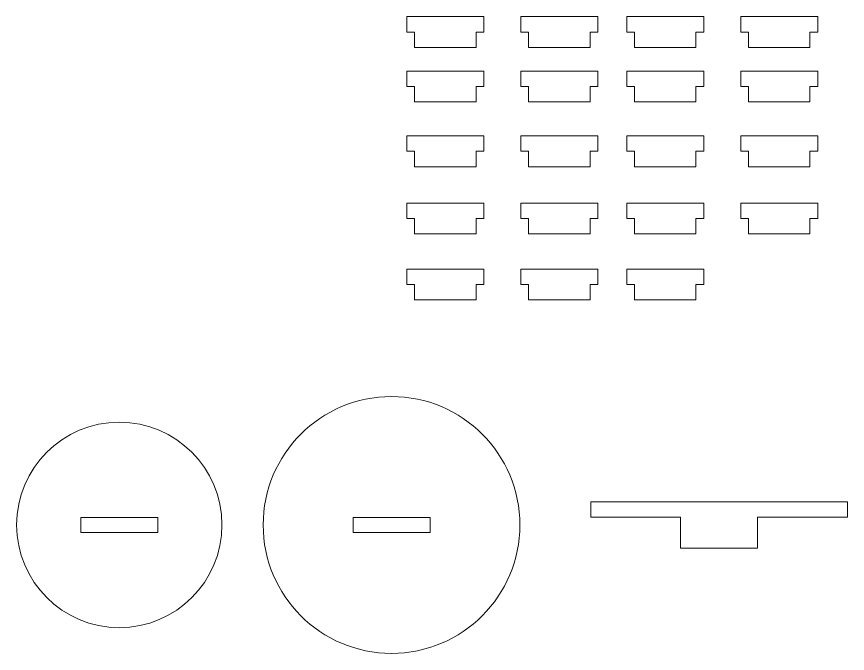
# Model space of a CAD drawing. Header units: centimetres. Extents: x -250 to 250, y -508 to 508.
# Drawn here: x 13.32 to 29.5, y 40.13 to 52.53 of the extents above; entities that cross this region are included whole.
import ezdxf

# ---------------------------------------------------------------- set-up
doc = ezdxf.new("R2010")
doc.units = ezdxf.units.CM
doc.header["$MEASUREMENT"] = 0
doc.layers.add('Capa 1', color=7, linetype='Continuous')

msp = doc.modelspace()

# ---------------------------------------------------------------- linework, layer by layer
at = {"layer": 'Capa 1', "color": 240, "lineweight": 9}
for points, knots in [([(22.26822, 52.22703), (22.26822, 52.22703), (22.26822, 51.92703), (22.26822, 51.92703), (22.26822, 51.92703), (21.06822, 51.92703), (21.06822, 51.92703), (21.06822, 51.92703), (21.06822, 52.22703), (21.06822, 52.22703), (21.06822, 52.22703), (20.91822, 52.22703), (20.91822, 52.22703), (20.91822, 52.22703), (20.91822, 52.52703), (20.91822, 52.52703), (20.91822, 52.52703), (22.41822, 52.52703), (22.41822, 52.52703), (22.41822, 52.52703), (22.41822, 52.22703), (22.41822, 52.22703), (22.41822, 52.22703), (22.26822, 52.22703), (22.26822, 52.22703)], [0, 0, 0, 0, 0.125, 0.125, 0.125, 0.25, 0.25, 0.25, 0.375, 0.375, 0.375, 0.5, 0.5, 0.5, 0.625, 0.625, 0.625, 0.75, 0.75, 0.75, 0.875, 0.875, 0.875, 1, 1, 1, 1]), ([(24.48855, 52.22703), (24.48855, 52.22703), (24.48855, 51.92703), (24.48855, 51.92703), (24.48855, 51.92703), (23.28855, 51.92703), (23.28855, 51.92703), (23.28855, 51.92703), (23.28855, 52.22703), (23.28855, 52.22703), (23.28855, 52.22703), (23.13855, 52.22703), (23.13855, 52.22703), (23.13855, 52.22703), (23.13855, 52.52703), (23.13855, 52.52703), (23.13855, 52.52703), (24.63855, 52.52703), (24.63855, 52.52703), (24.63855, 52.52703), (24.63855, 52.22703), (24.63855, 52.22703), (24.63855, 52.22703), (24.48855, 52.22703), (24.48855, 52.22703)], [0, 0, 0, 0, 0.125, 0.125, 0.125, 0.25, 0.25, 0.25, 0.375, 0.375, 0.375, 0.5, 0.5, 0.5, 0.625, 0.625, 0.625, 0.75, 0.75, 0.75, 0.875, 0.875, 0.875, 1, 1, 1, 1]), ([(26.54847, 52.22703), (26.54847, 52.22703), (26.54847, 51.92703), (26.54847, 51.92703), (26.54847, 51.92703), (25.34847, 51.92703), (25.34847, 51.92703), (25.34847, 51.92703), (25.34847, 52.22703), (25.34847, 52.22703), (25.34847, 52.22703), (25.19847, 52.22703), (25.19847, 52.22703), (25.19847, 52.22703), (25.19847, 52.52703), (25.19847, 52.52703), (25.19847, 52.52703), (26.69847, 52.52703), (26.69847, 52.52703), (26.69847, 52.52703), (26.69847, 52.22703), (26.69847, 52.22703), (26.69847, 52.22703), (26.54847, 52.22703), (26.54847, 52.22703)], [0, 0, 0, 0, 0.125, 0.125, 0.125, 0.25, 0.25, 0.25, 0.375, 0.375, 0.375, 0.5, 0.5, 0.5, 0.625, 0.625, 0.625, 0.75, 0.75, 0.75, 0.875, 0.875, 0.875, 1, 1, 1, 1]), ([(28.7688, 52.22703), (28.7688, 52.22703), (28.7688, 51.92703), (28.7688, 51.92703), (28.7688, 51.92703), (27.5688, 51.92703), (27.5688, 51.92703), (27.5688, 51.92703), (27.5688, 52.22703), (27.5688, 52.22703), (27.5688, 52.22703), (27.4188, 52.22703), (27.4188, 52.22703), (27.4188, 52.22703), (27.4188, 52.52703), (27.4188, 52.52703), (27.4188, 52.52703), (28.9188, 52.52703), (28.9188, 52.52703), (28.9188, 52.52703), (28.9188, 52.22703), (28.9188, 52.22703), (28.9188, 52.22703), (28.7688, 52.22703), (28.7688, 52.22703)], [0, 0, 0, 0, 0.125, 0.125, 0.125, 0.25, 0.25, 0.25, 0.375, 0.375, 0.375, 0.5, 0.5, 0.5, 0.625, 0.625, 0.625, 0.75, 0.75, 0.75, 0.875, 0.875, 0.875, 1, 1, 1, 1]), ([(22.26822, 51.16616), (22.26822, 51.16616), (22.26822, 50.86616), (22.26822, 50.86616), (22.26822, 50.86616), (21.06822, 50.86616), (21.06822, 50.86616), (21.06822, 50.86616), (21.06822, 51.16616), (21.06822, 51.16616), (21.06822, 51.16616), (20.91822, 51.16616), (20.91822, 51.16616), (20.91822, 51.16616), (20.91822, 51.46616), (20.91822, 51.46616), (20.91822, 51.46616), (22.41822, 51.46616), (22.41822, 51.46616), (22.41822, 51.46616), (22.41822, 51.16616), (22.41822, 51.16616), (22.41822, 51.16616), (22.26822, 51.16616), (22.26822, 51.16616)], [0, 0, 0, 0, 0.125, 0.125, 0.125, 0.25, 0.25, 0.25, 0.375, 0.375, 0.375, 0.5, 0.5, 0.5, 0.625, 0.625, 0.625, 0.75, 0.75, 0.75, 0.875, 0.875, 0.875, 1, 1, 1, 1]), ([(24.48855, 51.16616), (24.48855, 51.16616), (24.48855, 50.86616), (24.48855, 50.86616), (24.48855, 50.86616), (23.28855, 50.86616), (23.28855, 50.86616), (23.28855, 50.86616), (23.28855, 51.16616), (23.28855, 51.16616), (23.28855, 51.16616), (23.13855, 51.16616), (23.13855, 51.16616), (23.13855, 51.16616), (23.13855, 51.46616), (23.13855, 51.46616), (23.13855, 51.46616), (24.63855, 51.46616), (24.63855, 51.46616), (24.63855, 51.46616), (24.63855, 51.16616), (24.63855, 51.16616), (24.63855, 51.16616), (24.48855, 51.16616), (24.48855, 51.16616)], [0, 0, 0, 0, 0.125, 0.125, 0.125, 0.25, 0.25, 0.25, 0.375, 0.375, 0.375, 0.5, 0.5, 0.5, 0.625, 0.625, 0.625, 0.75, 0.75, 0.75, 0.875, 0.875, 0.875, 1, 1, 1, 1]), ([(26.54847, 51.16616), (26.54847, 51.16616), (26.54847, 50.86616), (26.54847, 50.86616), (26.54847, 50.86616), (25.34847, 50.86616), (25.34847, 50.86616), (25.34847, 50.86616), (25.34847, 51.16616), (25.34847, 51.16616), (25.34847, 51.16616), (25.19847, 51.16616), (25.19847, 51.16616), (25.19847, 51.16616), (25.19847, 51.46616), (25.19847, 51.46616), (25.19847, 51.46616), (26.69847, 51.46616), (26.69847, 51.46616), (26.69847, 51.46616), (26.69847, 51.16616), (26.69847, 51.16616), (26.69847, 51.16616), (26.54847, 51.16616), (26.54847, 51.16616)], [0, 0, 0, 0, 0.125, 0.125, 0.125, 0.25, 0.25, 0.25, 0.375, 0.375, 0.375, 0.5, 0.5, 0.5, 0.625, 0.625, 0.625, 0.75, 0.75, 0.75, 0.875, 0.875, 0.875, 1, 1, 1, 1]), ([(28.7688, 51.16616), (28.7688, 51.16616), (28.7688, 50.86616), (28.7688, 50.86616), (28.7688, 50.86616), (27.5688, 50.86616), (27.5688, 50.86616), (27.5688, 50.86616), (27.5688, 51.16616), (27.5688, 51.16616), (27.5688, 51.16616), (27.4188, 51.16616), (27.4188, 51.16616), (27.4188, 51.16616), (27.4188, 51.46616), (27.4188, 51.46616), (27.4188, 51.46616), (28.9188, 51.46616), (28.9188, 51.46616), (28.9188, 51.46616), (28.9188, 51.16616), (28.9188, 51.16616), (28.9188, 51.16616), (28.7688, 51.16616), (28.7688, 51.16616)], [0, 0, 0, 0, 0.125, 0.125, 0.125, 0.25, 0.25, 0.25, 0.375, 0.375, 0.375, 0.5, 0.5, 0.5, 0.625, 0.625, 0.625, 0.75, 0.75, 0.75, 0.875, 0.875, 0.875, 1, 1, 1, 1]), ([(22.26822, 49.90509), (22.26822, 49.90509), (22.26822, 49.60509), (22.26822, 49.60509), (22.26822, 49.60509), (21.06822, 49.60509), (21.06822, 49.60509), (21.06822, 49.60509), (21.06822, 49.90509), (21.06822, 49.90509), (21.06822, 49.90509), (20.91822, 49.90509), (20.91822, 49.90509), (20.91822, 49.90509), (20.91822, 50.20509), (20.91822, 50.20509), (20.91822, 50.20509), (22.41822, 50.20509), (22.41822, 50.20509), (22.41822, 50.20509), (22.41822, 49.90509), (22.41822, 49.90509), (22.41822, 49.90509), (22.26822, 49.90509), (22.26822, 49.90509)], [0, 0, 0, 0, 0.125, 0.125, 0.125, 0.25, 0.25, 0.25, 0.375, 0.375, 0.375, 0.5, 0.5, 0.5, 0.625, 0.625, 0.625, 0.75, 0.75, 0.75, 0.875, 0.875, 0.875, 1, 1, 1, 1]), ([(24.48855, 49.90509), (24.48855, 49.90509), (24.48855, 49.60509), (24.48855, 49.60509), (24.48855, 49.60509), (23.28855, 49.60509), (23.28855, 49.60509), (23.28855, 49.60509), (23.28855, 49.90509), (23.28855, 49.90509), (23.28855, 49.90509), (23.13855, 49.90509), (23.13855, 49.90509), (23.13855, 49.90509), (23.13855, 50.20509), (23.13855, 50.20509), (23.13855, 50.20509), (24.63855, 50.20509), (24.63855, 50.20509), (24.63855, 50.20509), (24.63855, 49.90509), (24.63855, 49.90509), (24.63855, 49.90509), (24.48855, 49.90509), (24.48855, 49.90509)], [0, 0, 0, 0, 0.125, 0.125, 0.125, 0.25, 0.25, 0.25, 0.375, 0.375, 0.375, 0.5, 0.5, 0.5, 0.625, 0.625, 0.625, 0.75, 0.75, 0.75, 0.875, 0.875, 0.875, 1, 1, 1, 1]), ([(26.54847, 49.90509), (26.54847, 49.90509), (26.54847, 49.60509), (26.54847, 49.60509), (26.54847, 49.60509), (25.34847, 49.60509), (25.34847, 49.60509), (25.34847, 49.60509), (25.34847, 49.90509), (25.34847, 49.90509), (25.34847, 49.90509), (25.19847, 49.90509), (25.19847, 49.90509), (25.19847, 49.90509), (25.19847, 50.20509), (25.19847, 50.20509), (25.19847, 50.20509), (26.69847, 50.20509), (26.69847, 50.20509), (26.69847, 50.20509), (26.69847, 49.90509), (26.69847, 49.90509), (26.69847, 49.90509), (26.54847, 49.90509), (26.54847, 49.90509)], [0, 0, 0, 0, 0.125, 0.125, 0.125, 0.25, 0.25, 0.25, 0.375, 0.375, 0.375, 0.5, 0.5, 0.5, 0.625, 0.625, 0.625, 0.75, 0.75, 0.75, 0.875, 0.875, 0.875, 1, 1, 1, 1]), ([(28.7688, 49.90509), (28.7688, 49.90509), (28.7688, 49.60509), (28.7688, 49.60509), (28.7688, 49.60509), (27.5688, 49.60509), (27.5688, 49.60509), (27.5688, 49.60509), (27.5688, 49.90509), (27.5688, 49.90509), (27.5688, 49.90509), (27.4188, 49.90509), (27.4188, 49.90509), (27.4188, 49.90509), (27.4188, 50.20509), (27.4188, 50.20509), (27.4188, 50.20509), (28.9188, 50.20509), (28.9188, 50.20509), (28.9188, 50.20509), (28.9188, 49.90509), (28.9188, 49.90509), (28.9188, 49.90509), (28.7688, 49.90509), (28.7688, 49.90509)], [0, 0, 0, 0, 0.125, 0.125, 0.125, 0.25, 0.25, 0.25, 0.375, 0.375, 0.375, 0.5, 0.5, 0.5, 0.625, 0.625, 0.625, 0.75, 0.75, 0.75, 0.875, 0.875, 0.875, 1, 1, 1, 1]), ([(22.26822, 48.59704), (22.26822, 48.59704), (22.26822, 48.29704), (22.26822, 48.29704), (22.26822, 48.29704), (21.06822, 48.29704), (21.06822, 48.29704), (21.06822, 48.29704), (21.06822, 48.59704), (21.06822, 48.59704), (21.06822, 48.59704), (20.91822, 48.59704), (20.91822, 48.59704), (20.91822, 48.59704), (20.91822, 48.89704), (20.91822, 48.89704), (20.91822, 48.89704), (22.41822, 48.89704), (22.41822, 48.89704), (22.41822, 48.89704), (22.41822, 48.59704), (22.41822, 48.59704), (22.41822, 48.59704), (22.26822, 48.59704), (22.26822, 48.59704)], [0, 0, 0, 0, 0.125, 0.125, 0.125, 0.25, 0.25, 0.25, 0.375, 0.375, 0.375, 0.5, 0.5, 0.5, 0.625, 0.625, 0.625, 0.75, 0.75, 0.75, 0.875, 0.875, 0.875, 1, 1, 1, 1]), ([(24.48855, 48.59704), (24.48855, 48.59704), (24.48855, 48.29704), (24.48855, 48.29704), (24.48855, 48.29704), (23.28855, 48.29704), (23.28855, 48.29704), (23.28855, 48.29704), (23.28855, 48.59704), (23.28855, 48.59704), (23.28855, 48.59704), (23.13855, 48.59704), (23.13855, 48.59704), (23.13855, 48.59704), (23.13855, 48.89704), (23.13855, 48.89704), (23.13855, 48.89704), (24.63855, 48.89704), (24.63855, 48.89704), (24.63855, 48.89704), (24.63855, 48.59704), (24.63855, 48.59704), (24.63855, 48.59704), (24.48855, 48.59704), (24.48855, 48.59704)], [0, 0, 0, 0, 0.125, 0.125, 0.125, 0.25, 0.25, 0.25, 0.375, 0.375, 0.375, 0.5, 0.5, 0.5, 0.625, 0.625, 0.625, 0.75, 0.75, 0.75, 0.875, 0.875, 0.875, 1, 1, 1, 1]), ([(26.54847, 48.59704), (26.54847, 48.59704), (26.54847, 48.29704), (26.54847, 48.29704), (26.54847, 48.29704), (25.34847, 48.29704), (25.34847, 48.29704), (25.34847, 48.29704), (25.34847, 48.59704), (25.34847, 48.59704), (25.34847, 48.59704), (25.19847, 48.59704), (25.19847, 48.59704), (25.19847, 48.59704), (25.19847, 48.89704), (25.19847, 48.89704), (25.19847, 48.89704), (26.69847, 48.89704), (26.69847, 48.89704), (26.69847, 48.89704), (26.69847, 48.59704), (26.69847, 48.59704), (26.69847, 48.59704), (26.54847, 48.59704), (26.54847, 48.59704)], [0, 0, 0, 0, 0.125, 0.125, 0.125, 0.25, 0.25, 0.25, 0.375, 0.375, 0.375, 0.5, 0.5, 0.5, 0.625, 0.625, 0.625, 0.75, 0.75, 0.75, 0.875, 0.875, 0.875, 1, 1, 1, 1]), ([(28.7688, 48.59704), (28.7688, 48.59704), (28.7688, 48.29704), (28.7688, 48.29704), (28.7688, 48.29704), (27.5688, 48.29704), (27.5688, 48.29704), (27.5688, 48.29704), (27.5688, 48.59704), (27.5688, 48.59704), (27.5688, 48.59704), (27.4188, 48.59704), (27.4188, 48.59704), (27.4188, 48.59704), (27.4188, 48.89704), (27.4188, 48.89704), (27.4188, 48.89704), (28.9188, 48.89704), (28.9188, 48.89704), (28.9188, 48.89704), (28.9188, 48.59704), (28.9188, 48.59704), (28.9188, 48.59704), (28.7688, 48.59704), (28.7688, 48.59704)], [0, 0, 0, 0, 0.125, 0.125, 0.125, 0.25, 0.25, 0.25, 0.375, 0.375, 0.375, 0.5, 0.5, 0.5, 0.625, 0.625, 0.625, 0.75, 0.75, 0.75, 0.875, 0.875, 0.875, 1, 1, 1, 1]), ([(22.26822, 47.31184), (22.26822, 47.31184), (22.26822, 47.01184), (22.26822, 47.01184), (22.26822, 47.01184), (21.06822, 47.01184), (21.06822, 47.01184), (21.06822, 47.01184), (21.06822, 47.31184), (21.06822, 47.31184), (21.06822, 47.31184), (20.91822, 47.31184), (20.91822, 47.31184), (20.91822, 47.31184), (20.91822, 47.61184), (20.91822, 47.61184), (20.91822, 47.61184), (22.41822, 47.61184), (22.41822, 47.61184), (22.41822, 47.61184), (22.41822, 47.31184), (22.41822, 47.31184), (22.41822, 47.31184), (22.26822, 47.31184), (22.26822, 47.31184)], [0, 0, 0, 0, 0.125, 0.125, 0.125, 0.25, 0.25, 0.25, 0.375, 0.375, 0.375, 0.5, 0.5, 0.5, 0.625, 0.625, 0.625, 0.75, 0.75, 0.75, 0.875, 0.875, 0.875, 1, 1, 1, 1]), ([(24.48855, 47.31184), (24.48855, 47.31184), (24.48855, 47.01184), (24.48855, 47.01184), (24.48855, 47.01184), (23.28855, 47.01184), (23.28855, 47.01184), (23.28855, 47.01184), (23.28855, 47.31184), (23.28855, 47.31184), (23.28855, 47.31184), (23.13855, 47.31184), (23.13855, 47.31184), (23.13855, 47.31184), (23.13855, 47.61184), (23.13855, 47.61184), (23.13855, 47.61184), (24.63855, 47.61184), (24.63855, 47.61184), (24.63855, 47.61184), (24.63855, 47.31184), (24.63855, 47.31184), (24.63855, 47.31184), (24.48855, 47.31184), (24.48855, 47.31184)], [0, 0, 0, 0, 0.125, 0.125, 0.125, 0.25, 0.25, 0.25, 0.375, 0.375, 0.375, 0.5, 0.5, 0.5, 0.625, 0.625, 0.625, 0.75, 0.75, 0.75, 0.875, 0.875, 0.875, 1, 1, 1, 1]), ([(26.54847, 47.31184), (26.54847, 47.31184), (26.54847, 47.01184), (26.54847, 47.01184), (26.54847, 47.01184), (25.34847, 47.01184), (25.34847, 47.01184), (25.34847, 47.01184), (25.34847, 47.31184), (25.34847, 47.31184), (25.34847, 47.31184), (25.19847, 47.31184), (25.19847, 47.31184), (25.19847, 47.31184), (25.19847, 47.61184), (25.19847, 47.61184), (25.19847, 47.61184), (26.69847, 47.61184), (26.69847, 47.61184), (26.69847, 47.61184), (26.69847, 47.31184), (26.69847, 47.31184), (26.69847, 47.31184), (26.54847, 47.31184), (26.54847, 47.31184)], [0, 0, 0, 0, 0.125, 0.125, 0.125, 0.25, 0.25, 0.25, 0.375, 0.375, 0.375, 0.5, 0.5, 0.5, 0.625, 0.625, 0.625, 0.75, 0.75, 0.75, 0.875, 0.875, 0.875, 1, 1, 1, 1]), ([(20.6179, 45.13123), (21.99861, 45.13123), (23.1179, 44.01194), (23.1179, 42.63123), (23.1179, 41.25052), (21.99861, 40.13123), (20.6179, 40.13123), (19.23719, 40.13123), (18.1179, 41.25052), (18.1179, 42.63123), (18.1179, 44.01194), (19.23719, 45.13123), (20.6179, 45.13123)], [0, 0, 0, 0, 0.25, 0.25, 0.25, 0.5, 0.5, 0.5, 0.75, 0.75, 0.75, 1, 1, 1, 1]), ([(15.31524, 44.63123), (16.41981, 44.63123), (17.31524, 43.7358), (17.31524, 42.63123), (17.31524, 41.52666), (16.41981, 40.63123), (15.31524, 40.63123), (14.21067, 40.63123), (13.31524, 41.52666), (13.31524, 42.63123), (13.31524, 43.7358), (14.21067, 44.63123), (15.31524, 44.63123)], [0, 0, 0, 0, 0.25, 0.25, 0.25, 0.5, 0.5, 0.5, 0.75, 0.75, 0.75, 1, 1, 1, 1]), ([(24.49747, 43.08123), (24.49747, 43.08123), (29.49747, 43.08123), (29.49747, 43.08123), (29.49747, 43.08123), (29.49747, 42.78123), (29.49747, 42.78123), (29.49747, 42.78123), (27.74747, 42.78123), (27.74747, 42.78123), (27.74747, 42.78123), (27.74747, 42.18123), (27.74747, 42.18123), (27.74747, 42.18123), (26.24747, 42.18123), (26.24747, 42.18123), (26.24747, 42.18123), (26.24747, 42.78123), (26.24747, 42.78123), (26.24747, 42.78123), (24.49747, 42.78123), (24.49747, 42.78123), (24.49747, 42.78123), (24.49747, 43.08123), (24.49747, 43.08123)], [0, 0, 0, 0, 0.125, 0.125, 0.125, 0.25, 0.25, 0.25, 0.375, 0.375, 0.375, 0.5, 0.5, 0.5, 0.625, 0.625, 0.625, 0.75, 0.75, 0.75, 0.875, 0.875, 0.875, 1, 1, 1, 1]), ([(14.56524, 42.77623), (14.56524, 42.77623), (16.06524, 42.77623), (16.06524, 42.77623), (16.06524, 42.77623), (16.06524, 42.48623), (16.06524, 42.48623), (16.06524, 42.48623), (14.56524, 42.48623), (14.56524, 42.48623), (14.56524, 42.48623), (14.56524, 42.77623), (14.56524, 42.77623)], [0, 0, 0, 0, 0.25, 0.25, 0.25, 0.5, 0.5, 0.5, 0.75, 0.75, 0.75, 1, 1, 1, 1]), ([(19.8679, 42.77623), (19.8679, 42.77623), (21.3679, 42.77623), (21.3679, 42.77623), (21.3679, 42.77623), (21.3679, 42.48623), (21.3679, 42.48623), (21.3679, 42.48623), (19.8679, 42.48623), (19.8679, 42.48623), (19.8679, 42.48623), (19.8679, 42.77623), (19.8679, 42.77623)], [0, 0, 0, 0, 0.25, 0.25, 0.25, 0.5, 0.5, 0.5, 0.75, 0.75, 0.75, 1, 1, 1, 1])]:
    msp.add_open_spline(points, degree=3, knots=knots, dxfattribs=at)

doc.saveas('drawing.dxf')
